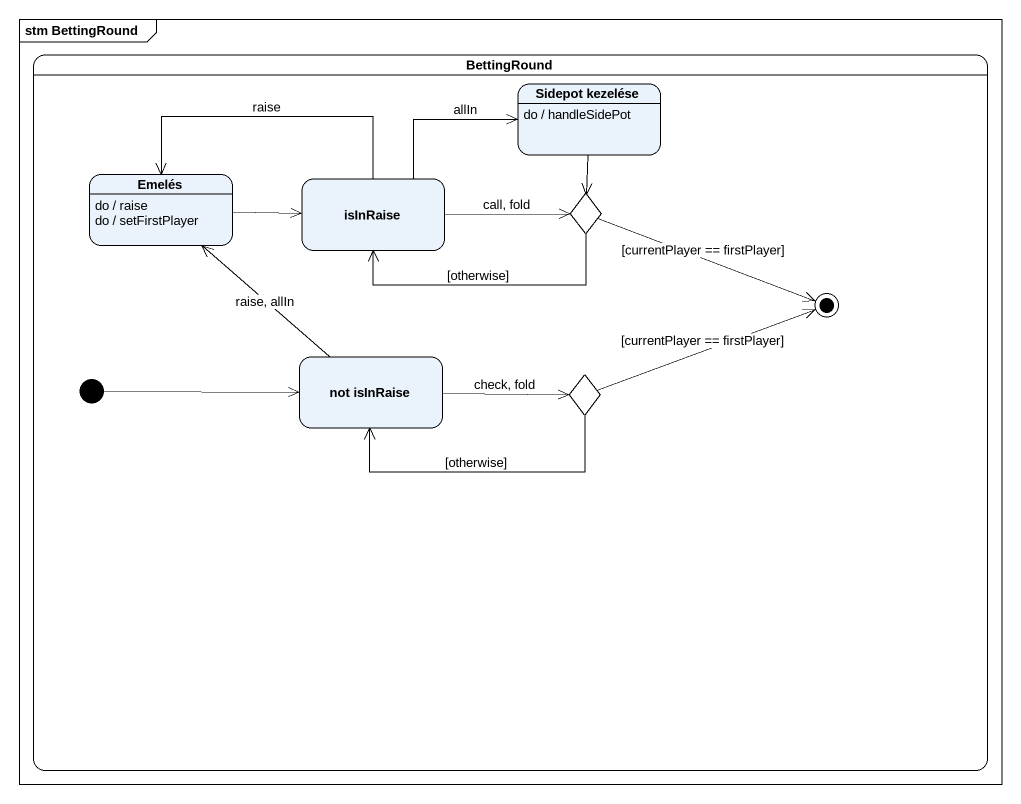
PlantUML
@startuml
mainframe stm BettingRound
hide empty description
state BettingRound {
  state "Sidepot kezelése" as Sidepot_kezelése
  Sidepot_kezelése : do / handleSidePot
  state Emelés
  Emelés : do / raise
  Emelés : do / setFirstPlayer
  state isInRaise
  state choice1 <<choice>>
  state "not isInRaise" as not_isInRaise
  state choice2 <<choice>>
  choice1 -right-> [*] : [currentPlayer == firstPlayer]
  [*] -right-> not_isInRaise
  choice2 -right-> [*] : [currentPlayer == firstPlayer]
}
Sidepot_kezelése --> choice1
Emelés -right-> isInRaise
isInRaise -right-> Sidepot_kezelése : allIn
isInRaise -left-> Emelés : raise
isInRaise -right-> choice1 : call, fold
choice1 -left-> isInRaise : [otherwise]
not_isInRaise -up-> Emelés : raise, allIn
not_isInRaise -right-> choice2 : check, fold
choice2 -left-> not_isInRaise : [otherwise]
@enduml
